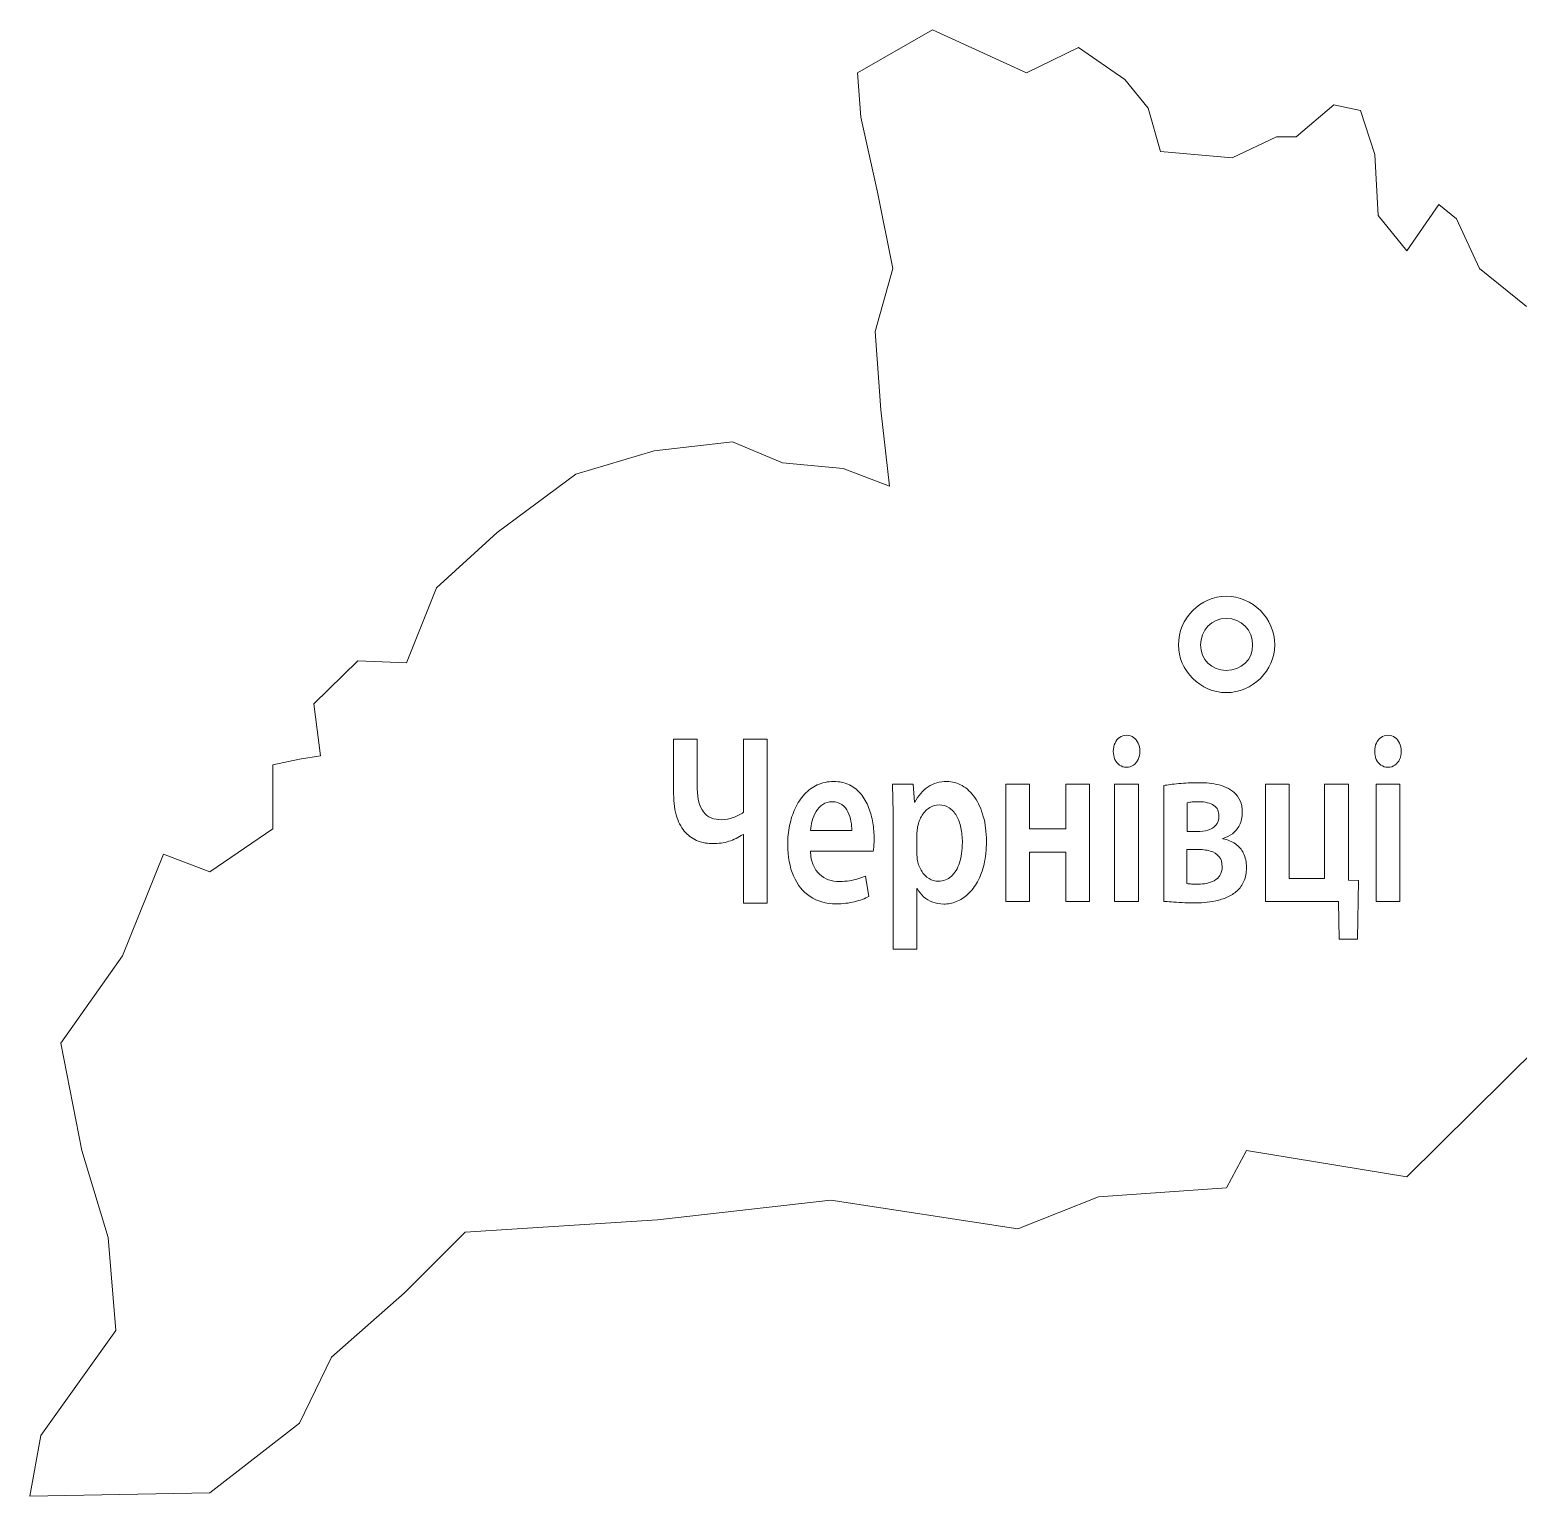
# Model space of a CAD drawing. Header units: millimetres. Extents: x -411 to 410, y -37 to 395.
# Drawn here: x -205.19 to -170.78, y 140.69 to 174.59 of the extents above; entities that cross this region are included whole.
import ezdxf

# ---------------------------------------------------------------- set-up
doc = ezdxf.new("R2010")
doc.units = ezdxf.units.MM
doc.header["$MEASUREMENT"] = 0
doc.layers.add('layer 1', color=7, linetype='Continuous')

msp = doc.modelspace()

# ---------------------------------------------------------------- linework, layer by layer
at = {"layer": 'layer 1', "color": 103, "lineweight": 20}
msp.add_open_spline([(-204.9376, 142.0932), (-204.9376, 142.0932), (-203.1997, 144.5192), (-203.1997, 144.5192), (-203.1997, 144.5192), (-203.1997, 144.5192), (-203.3786, 146.6671), (-203.3786, 146.6671), (-203.3786, 146.6671), (-203.3786, 146.6671), (-203.9921, 148.683), (-203.9921, 148.683), (-203.9921, 148.683), (-203.9921, 148.683), (-204.4773, 151.163), (-204.4773, 151.163), (-204.4773, 151.163), (-204.4773, 151.163), (-203.0467, 153.1809), (-203.0467, 153.1809), (-203.0467, 153.1809), (-203.0467, 153.1809), (-202.1007, 155.5319), (-202.1007, 155.5319), (-202.1007, 155.5319), (-202.1007, 155.5319), (-201.0283, 155.1227), (-201.0283, 155.1227), (-201.0283, 155.1227), (-201.0283, 155.1227), (-199.572, 156.1191), (-199.572, 156.1191), (-199.572, 156.1191), (-199.572, 156.1191), (-199.572, 157.6008), (-199.572, 157.6008), (-199.572, 157.6008), (-199.572, 157.6008), (-198.959, 157.7288), (-198.959, 157.7288), (-198.959, 157.7288), (-198.959, 157.7288), (-198.4732, 157.8059), (-198.4732, 157.8059), (-198.4732, 157.8059), (-198.4732, 157.8059), (-198.6262, 159.0064), (-198.6262, 159.0064), (-198.6262, 159.0064), (-198.6262, 159.0064), (-197.6042, 160.0028), (-197.6042, 160.0028), (-197.6042, 160.0028), (-197.6042, 160.0028), (-196.4804, 159.9518), (-196.4804, 159.9518), (-196.4804, 159.9518), (-196.4804, 159.9518), (-195.7902, 161.6885), (-195.7902, 161.6885), (-195.7902, 161.6885), (-195.7902, 161.6885), (-194.3853, 162.965), (-194.3853, 162.965), (-194.3853, 162.965), (-194.3853, 162.965), (-192.5718, 164.3196), (-192.5718, 164.3196), (-192.5718, 164.3196), (-192.5718, 164.3196), (-190.7574, 164.8568), (-190.7574, 164.8568), (-190.7574, 164.8568), (-190.7574, 164.8568), (-188.9437, 165.0609), (-188.9437, 165.0609), (-188.9437, 165.0609), (-188.9437, 165.0609), (-187.7939, 164.5757), (-187.7939, 164.5757), (-187.7939, 164.5757), (-187.7939, 164.5757), (-186.3889, 164.4487), (-186.3889, 164.4487), (-186.3889, 164.4487), (-186.3889, 164.4487), (-185.3157, 164.0395), (-185.3157, 164.0395), (-185.3157, 164.0395), (-185.3157, 164.0395), (-185.5201, 165.8023), (-185.5201, 165.8023), (-185.5201, 165.8023), (-185.5201, 165.8023), (-185.648, 167.616), (-185.648, 167.616), (-185.648, 167.616), (-185.648, 167.616), (-185.2387, 169.0716), (-185.2387, 169.0716), (-185.2387, 169.0716), (-185.2387, 169.0716), (-185.5968, 170.8344), (-185.5968, 170.8344), (-185.5968, 170.8344), (-185.5968, 170.8344), (-185.9796, 172.5721), (-185.9796, 172.5721), (-185.9796, 172.5721), (-185.9796, 172.5721), (-186.0569, 173.5946), (-186.0569, 173.5946), (-186.0569, 173.5946), (-186.0569, 173.5946), (-184.3195, 174.591), (-184.3195, 174.591), (-184.3195, 174.591), (-184.3195, 174.591), (-182.1481, 173.5946), (-182.1481, 173.5946), (-182.1481, 173.5946), (-182.1481, 173.5946), (-180.9465, 174.1818), (-180.9465, 174.1818), (-180.9465, 174.1818), (-180.9465, 174.1818), (-179.8734, 173.4415), (-179.8734, 173.4415), (-179.8734, 173.4415), (-179.8734, 173.4415), (-179.3364, 172.7772), (-179.3364, 172.7772), (-179.3364, 172.7772), (-179.3364, 172.7772), (-179.0556, 171.7798), (-179.0556, 171.7798), (-179.0556, 171.7798), (-179.0556, 171.7798), (-177.3954, 171.6267), (-177.3954, 171.6267), (-177.3954, 171.6267), (-177.3954, 171.6267), (-176.3734, 172.1129), (-176.3734, 172.1129), (-176.3734, 172.1129), (-176.3734, 172.1129), (-175.914, 172.1129), (-175.914, 172.1129), (-175.914, 172.1129), (-175.914, 172.1129), (-175.0454, 172.8532), (-175.0454, 172.8532), (-175.0454, 172.8532), (-175.0454, 172.8532), (-174.4318, 172.7262), (-174.4318, 172.7262), (-174.4318, 172.7262), (-174.4318, 172.7262), (-174.1002, 171.7038), (-174.1002, 171.7038), (-174.1002, 171.7038), (-174.1002, 171.7038), (-174.0235, 170.2982), (-174.0235, 170.2982), (-174.0235, 170.2982), (-174.0235, 170.2982), (-173.3592, 169.4808), (-173.3592, 169.4808), (-173.3592, 169.4808), (-173.3592, 169.4808), (-172.6184, 170.5543), (-172.6184, 170.5543), (-172.6184, 170.5543), (-172.6184, 170.5543), (-172.2089, 170.2221), (-172.2089, 170.2221), (-172.2089, 170.2221), (-172.2089, 170.2221), (-171.6734, 169.0716), (-171.6734, 169.0716), (-171.6734, 169.0716), (-171.6734, 169.0716), (-170.5999, 168.2033), (-170.5999, 168.2033), (-170.5999, 168.2033), (-170.5999, 168.2033), (-169.3984, 167.9992), (-169.3984, 167.9992), (-169.3984, 167.9992), (-169.3984, 167.9992), (-168.3259, 167.462), (-168.3259, 167.462), (-168.3259, 167.462), (-168.3259, 167.462), (-167.0994, 167.1298), (-167.0994, 167.1298), (-167.0994, 167.1298), (-167.0994, 167.1298), (-165.975, 167.54), (-165.975, 167.54), (-165.975, 167.54), (-165.975, 167.54), (-164.6974, 167.8201), (-164.6974, 167.8201), (-164.6974, 167.8201), (-164.6974, 167.8201), (-163.804, 167.3349), (-163.804, 167.3349), (-163.804, 167.3349), (-163.804, 167.3349), (-163.0887, 166.2614), (-163.0887, 166.2614), (-163.0887, 166.2614), (-163.0887, 166.2614), (-162.1943, 165.113), (-162.1943, 165.113), (-162.1943, 165.113), (-162.1943, 165.113), (-160.9938, 164.5247), (-160.9938, 164.5247), (-160.9938, 164.5247), (-160.9938, 164.5247), (-159.9204, 164.9849), (-159.9204, 164.9849), (-159.9204, 164.9849), (-159.9204, 164.9849), (-160.0484, 166.3385), (-160.0484, 166.3385), (-160.0484, 166.3385), (-160.0484, 166.3385), (-158.8479, 166.0063), (-158.8479, 166.0063), (-158.8479, 166.0063), (-158.8479, 166.0063), (-158.1056, 166.1344), (-158.1056, 166.1344), (-158.1056, 166.1344), (-158.1056, 166.1344), (-158.2337, 166.7987), (-158.2337, 166.7987), (-158.2337, 166.7987), (-158.2337, 166.7987), (-159.2561, 167.7431), (-159.2561, 167.7431), (-159.2561, 167.7431), (-159.2561, 167.7431), (-159.1791, 168.2803), (-159.1791, 168.2803), (-159.1791, 168.2803), (-159.1791, 168.2803), (-157.9786, 167.9482), (-157.9786, 167.9482), (-157.9786, 167.9482), (-157.9786, 167.9482), (-157.3653, 168.2803), (-157.3653, 168.2803), (-157.3653, 168.2803), (-157.3653, 168.2803), (-157.2372, 169.2767), (-157.2372, 169.2767), (-157.2372, 169.2767), (-157.2372, 169.2767), (-156.2918, 168.7405), (-156.2918, 168.7405), (-156.2918, 168.7405), (-156.2918, 168.7405), (-155.6786, 169.7629), (-155.6786, 169.7629), (-155.6786, 169.7629), (-155.6786, 169.7629), (-155.0153, 169.7629), (-155.0153, 169.7629), (-155.0153, 169.7629), (-155.0153, 169.7629), (-154.35, 168.2803), (-154.35, 168.2803), (-154.35, 168.2803), (-154.35, 168.2803), (-152.5372, 168.6895), (-152.5372, 168.6895), (-152.5372, 168.6895), (-152.5372, 168.6895), (-150.7225, 168.9436), (-150.7225, 168.9436), (-150.7225, 168.9436), (-150.7225, 168.9436), (-149.2919, 168.7405), (-149.2919, 168.7405), (-149.2919, 168.7405), (-149.2919, 168.7405), (-147.8873, 168.5354), (-147.8873, 168.5354), (-147.8873, 168.5354), (-147.8873, 168.5354), (-146.8908, 168.8165), (-146.8908, 168.8165), (-146.8908, 168.8165), (-146.8908, 168.8165), (-145.0771, 168.6895), (-145.0771, 168.6895), (-145.0771, 168.6895), (-145.0771, 168.6895), (-144.795, 170.018), (-144.795, 170.018), (-144.795, 170.018), (-144.795, 170.018), (-142.573, 169.966), (-142.573, 169.966), (-142.573, 169.966), (-142.573, 169.966), (-141.2955, 169.966), (-141.2955, 169.966), (-141.2955, 169.966), (-141.2955, 169.966), (-140.4261, 169.5578), (-140.4261, 169.5578), (-140.4261, 169.5578), (-140.4261, 169.5578), (-139.6348, 168.4074), (-139.6348, 168.4074), (-139.6348, 168.4074), (-139.6348, 168.4074), (-139.2256, 167.4119), (-139.2256, 167.4119), (-139.2256, 167.4119), (-139.2256, 167.4119), (-139.0225, 166.3895), (-139.0225, 166.3895), (-139.0225, 166.3895), (-139.0225, 166.3895), (-139.0985, 165.3931), (-139.0985, 165.3931), (-139.0985, 165.3931), (-139.0985, 165.3931), (-138.9445, 164.5757), (-138.9445, 164.5757), (-138.9445, 164.5757), (-138.9445, 164.5757), (-138.4082, 164.2436), (-138.4082, 164.2436), (-138.4082, 164.2436), (-138.4082, 164.2436), (-139.0225, 163.5793), (-139.0225, 163.5793), (-139.0225, 163.5793), (-139.0225, 163.5793), (-139.6348, 162.2247), (-139.6348, 162.2247), (-139.6348, 162.2247), (-139.6348, 162.2247), (-140.7072, 162.2247), (-140.7072, 162.2247), (-140.7072, 162.2247), (-140.7072, 162.2247), (-141.5756, 162.7099), (-141.5756, 162.7099), (-141.5756, 162.7099), (-141.5756, 162.7099), (-142.2409, 163.7834), (-142.2409, 163.7834), (-142.2409, 163.7834), (-142.2409, 163.7834), (-143.4664, 163.5793), (-143.4664, 163.5793), (-143.4664, 163.5793), (-143.4664, 163.5793), (-144.1307, 161.6885), (-144.1307, 161.6885), (-144.1307, 161.6885), (-144.1307, 161.6885), (-145.4082, 161.3564), (-145.4082, 161.3564), (-145.4082, 161.3564), (-145.4082, 161.3564), (-146.0225, 161.8936), (-146.0225, 161.8936), (-146.0225, 161.8936), (-146.0225, 161.8936), (-147.6822, 161.1533), (-147.6822, 161.1533), (-147.6822, 161.1533), (-147.6822, 161.1533), (-149.1648, 163.2472), (-149.1648, 163.2472), (-149.1648, 163.2472), (-149.1648, 163.2472), (-150.3653, 162.3018), (-150.3653, 162.3018), (-150.3653, 162.3018), (-150.3653, 162.3018), (-149.649, 161.1003), (-149.649, 161.1003), (-149.649, 161.1003), (-149.649, 161.1003), (-151.2587, 160.7431), (-151.2587, 160.7431), (-151.2587, 160.7431), (-151.2587, 160.7431), (-152.9964, 161.5604), (-152.9964, 161.5604), (-152.9964, 161.5604), (-152.9964, 161.5604), (-153.7378, 162.838), (-153.7378, 162.838), (-153.7378, 162.838), (-153.7378, 162.838), (-156.701, 162.838), (-156.701, 162.838), (-156.701, 162.838), (-156.701, 162.838), (-157.6204, 162.0206), (-157.6204, 162.0206), (-157.6204, 162.0206), (-157.6204, 162.0206), (-155.7556, 159.6696), (-155.7556, 159.6696), (-155.7556, 159.6696), (-155.7556, 159.6696), (-156.5479, 159.0064), (-156.5479, 159.0064), (-156.5479, 159.0064), (-156.5479, 159.0064), (-158.5658, 161.0242), (-158.5658, 161.0242), (-158.5658, 161.0242), (-158.5658, 161.0242), (-159.9204, 159.0824), (-159.9204, 159.0824), (-159.9204, 159.0824), (-159.9204, 159.0824), (-161.6061, 157.4727), (-161.6061, 157.4727), (-161.6061, 157.4727), (-161.6061, 157.4727), (-161.6061, 156.2462), (-161.6061, 156.2462), (-161.6061, 156.2462), (-161.6061, 156.2462), (-163.4709, 155.6589), (-163.4709, 155.6589), (-163.4709, 155.6589), (-163.4709, 155.6589), (-164.3403, 156.1191), (-164.3403, 156.1191), (-164.3403, 156.1191), (-164.3403, 156.1191), (-165.2857, 155.2758), (-165.2857, 155.2758), (-165.2857, 155.2758), (-165.2857, 155.2758), (-167.9678, 155.1997), (-167.9678, 155.1997), (-167.9678, 155.1997), (-167.9678, 155.1997), (-168.7851, 152.5936), (-168.7851, 152.5936), (-168.7851, 152.5936), (-168.7851, 152.5936), (-173.3592, 148.0707), (-173.3592, 148.0707), (-173.3592, 148.0707), (-173.3592, 148.0707), (-177.0636, 148.683), (-177.0636, 148.683), (-177.0636, 148.683), (-177.0636, 148.683), (-177.5233, 147.8156), (-177.5233, 147.8156), (-177.5233, 147.8156), (-177.5233, 147.8156), (-180.4865, 147.6115), (-180.4865, 147.6115), (-180.4865, 147.6115), (-180.4865, 147.6115), (-182.3521, 146.8702), (-182.3521, 146.8702), (-182.3521, 146.8702), (-182.3521, 146.8702), (-186.6698, 147.5345), (-186.6698, 147.5345), (-186.6698, 147.5345), (-186.6698, 147.5345), (-190.6808, 147.0753), (-190.6808, 147.0753), (-190.6808, 147.0753), (-190.6808, 147.0753), (-195.1255, 146.7942), (-195.1255, 146.7942), (-195.1255, 146.7942), (-195.1255, 146.7942), (-196.5316, 145.3886), (-196.5316, 145.3886), (-196.5316, 145.3886), (-196.5316, 145.3886), (-198.2176, 143.9059), (-198.2176, 143.9059), (-198.2176, 143.9059), (-198.2176, 143.9059), (-198.959, 142.3743), (-198.959, 142.3743), (-198.959, 142.3743), (-198.959, 142.3743), (-201.0283, 140.7646), (-201.0283, 140.7646), (-201.0283, 140.7646), (-201.0283, 140.7646), (-205.1922, 140.6886), (-205.1922, 140.6886), (-205.1922, 140.6886), (-205.1922, 140.6886), (-204.9376, 142.0932), (-204.9376, 142.0932)], degree=3, knots=[0, 0, 0, 0, 0.0077519, 0.0077519, 0.0077519, 0.0077519, 0.0155039, 0.0155039, 0.0155039, 0.0155039, 0.0232558, 0.0232558, 0.0232558, 0.0232558, 0.0310078, 0.0310078, 0.0310078, 0.0310078, 0.0387597, 0.0387597, 0.0387597, 0.0387597, 0.0465116, 0.0465116, 0.0465116, 0.0465116, 0.0542636, 0.0542636, 0.0542636, 0.0542636, 0.0620155, 0.0620155, 0.0620155, 0.0620155, 0.0697674, 0.0697674, 0.0697674, 0.0697674, 0.0775194, 0.0775194, 0.0775194, 0.0775194, 0.0852713, 0.0852713, 0.0852713, 0.0852713, 0.0930233, 0.0930233, 0.0930233, 0.0930233, 0.1007752, 0.1007752, 0.1007752, 0.1007752, 0.1085271, 0.1085271, 0.1085271, 0.1085271, 0.1162791, 0.1162791, 0.1162791, 0.1162791, 0.124031, 0.124031, 0.124031, 0.124031, 0.1317829, 0.1317829, 0.1317829, 0.1317829, 0.1395349, 0.1395349, 0.1395349, 0.1395349, 0.1472868, 0.1472868, 0.1472868, 0.1472868, 0.1550388, 0.1550388, 0.1550388, 0.1550388, 0.1627907, 0.1627907, 0.1627907, 0.1627907, 0.1705426, 0.1705426, 0.1705426, 0.1705426, 0.1782946, 0.1782946, 0.1782946, 0.1782946, 0.1860465, 0.1860465, 0.1860465, 0.1860465, 0.1937984, 0.1937984, 0.1937984, 0.1937984, 0.2015504, 0.2015504, 0.2015504, 0.2015504, 0.2093023, 0.2093023, 0.2093023, 0.2093023, 0.2170543, 0.2170543, 0.2170543, 0.2170543, 0.2248062, 0.2248062, 0.2248062, 0.2248062, 0.2325581, 0.2325581, 0.2325581, 0.2325581, 0.2403101, 0.2403101, 0.2403101, 0.2403101, 0.248062, 0.248062, 0.248062, 0.248062, 0.255814, 0.255814, 0.255814, 0.255814, 0.2635659, 0.2635659, 0.2635659, 0.2635659, 0.2713178, 0.2713178, 0.2713178, 0.2713178, 0.2790698, 0.2790698, 0.2790698, 0.2790698, 0.2868217, 0.2868217, 0.2868217, 0.2868217, 0.2945736, 0.2945736, 0.2945736, 0.2945736, 0.3023256, 0.3023256, 0.3023256, 0.3023256, 0.3100775, 0.3100775, 0.3100775, 0.3100775, 0.3178295, 0.3178295, 0.3178295, 0.3178295, 0.3255814, 0.3255814, 0.3255814, 0.3255814, 0.3333333, 0.3333333, 0.3333333, 0.3333333, 0.3410853, 0.3410853, 0.3410853, 0.3410853, 0.3488372, 0.3488372, 0.3488372, 0.3488372, 0.3565891, 0.3565891, 0.3565891, 0.3565891, 0.3643411, 0.3643411, 0.3643411, 0.3643411, 0.372093, 0.372093, 0.372093, 0.372093, 0.379845, 0.379845, 0.379845, 0.379845, 0.3875969, 0.3875969, 0.3875969, 0.3875969, 0.3953488, 0.3953488, 0.3953488, 0.3953488, 0.4031008, 0.4031008, 0.4031008, 0.4031008, 0.4108527, 0.4108527, 0.4108527, 0.4108527, 0.4186047, 0.4186047, 0.4186047, 0.4186047, 0.4263566, 0.4263566, 0.4263566, 0.4263566, 0.4341085, 0.4341085, 0.4341085, 0.4341085, 0.4418605, 0.4418605, 0.4418605, 0.4418605, 0.4496124, 0.4496124, 0.4496124, 0.4496124, 0.4573643, 0.4573643, 0.4573643, 0.4573643, 0.4651163, 0.4651163, 0.4651163, 0.4651163, 0.4728682, 0.4728682, 0.4728682, 0.4728682, 0.4806202, 0.4806202, 0.4806202, 0.4806202, 0.4883721, 0.4883721, 0.4883721, 0.4883721, 0.496124, 0.496124, 0.496124, 0.496124, 0.503876, 0.503876, 0.503876, 0.503876, 0.5116279, 0.5116279, 0.5116279, 0.5116279, 0.5193798, 0.5193798, 0.5193798, 0.5193798, 0.5271318, 0.5271318, 0.5271318, 0.5271318, 0.5348837, 0.5348837, 0.5348837, 0.5348837, 0.5426357, 0.5426357, 0.5426357, 0.5426357, 0.5503876, 0.5503876, 0.5503876, 0.5503876, 0.5581395, 0.5581395, 0.5581395, 0.5581395, 0.5658915, 0.5658915, 0.5658915, 0.5658915, 0.5736434, 0.5736434, 0.5736434, 0.5736434, 0.5813953, 0.5813953, 0.5813953, 0.5813953, 0.5891473, 0.5891473, 0.5891473, 0.5891473, 0.5968992, 0.5968992, 0.5968992, 0.5968992, 0.6046512, 0.6046512, 0.6046512, 0.6046512, 0.6124031, 0.6124031, 0.6124031, 0.6124031, 0.620155, 0.620155, 0.620155, 0.620155, 0.627907, 0.627907, 0.627907, 0.627907, 0.6356589, 0.6356589, 0.6356589, 0.6356589, 0.6434109, 0.6434109, 0.6434109, 0.6434109, 0.6511628, 0.6511628, 0.6511628, 0.6511628, 0.6589147, 0.6589147, 0.6589147, 0.6589147, 0.6666667, 0.6666667, 0.6666667, 0.6666667, 0.6744186, 0.6744186, 0.6744186, 0.6744186, 0.6821705, 0.6821705, 0.6821705, 0.6821705, 0.6899225, 0.6899225, 0.6899225, 0.6899225, 0.6976744, 0.6976744, 0.6976744, 0.6976744, 0.7054264, 0.7054264, 0.7054264, 0.7054264, 0.7131783, 0.7131783, 0.7131783, 0.7131783, 0.7209302, 0.7209302, 0.7209302, 0.7209302, 0.7286822, 0.7286822, 0.7286822, 0.7286822, 0.7364341, 0.7364341, 0.7364341, 0.7364341, 0.744186, 0.744186, 0.744186, 0.744186, 0.751938, 0.751938, 0.751938, 0.751938, 0.7596899, 0.7596899, 0.7596899, 0.7596899, 0.7674419, 0.7674419, 0.7674419, 0.7674419, 0.7751938, 0.7751938, 0.7751938, 0.7751938, 0.7829457, 0.7829457, 0.7829457, 0.7829457, 0.7906977, 0.7906977, 0.7906977, 0.7906977, 0.7984496, 0.7984496, 0.7984496, 0.7984496, 0.8062016, 0.8062016, 0.8062016, 0.8062016, 0.8139535, 0.8139535, 0.8139535, 0.8139535, 0.8217054, 0.8217054, 0.8217054, 0.8217054, 0.8294574, 0.8294574, 0.8294574, 0.8294574, 0.8372093, 0.8372093, 0.8372093, 0.8372093, 0.8449612, 0.8449612, 0.8449612, 0.8449612, 0.8527132, 0.8527132, 0.8527132, 0.8527132, 0.8604651, 0.8604651, 0.8604651, 0.8604651, 0.8682171, 0.8682171, 0.8682171, 0.8682171, 0.875969, 0.875969, 0.875969, 0.875969, 0.8837209, 0.8837209, 0.8837209, 0.8837209, 0.8914729, 0.8914729, 0.8914729, 0.8914729, 0.8992248, 0.8992248, 0.8992248, 0.8992248, 0.9069767, 0.9069767, 0.9069767, 0.9069767, 0.9147287, 0.9147287, 0.9147287, 0.9147287, 0.9224806, 0.9224806, 0.9224806, 0.9224806, 0.9302326, 0.9302326, 0.9302326, 0.9302326, 0.9379845, 0.9379845, 0.9379845, 0.9379845, 0.9457364, 0.9457364, 0.9457364, 0.9457364, 0.9534884, 0.9534884, 0.9534884, 0.9534884, 0.9612403, 0.9612403, 0.9612403, 0.9612403, 0.9689922, 0.9689922, 0.9689922, 0.9689922, 0.9767442, 0.9767442, 0.9767442, 0.9767442, 0.9844961, 0.9844961, 0.9844961, 0.9844961, 1, 1, 1, 1], dxfattribs=at)
at = {"layer": 'layer 1', "color": 7, "lineweight": 20}
msp.add_open_spline([(-177.5358, 159.2665), (-176.9211, 159.2665), (-176.4085, 159.7797), (-176.4085, 160.369), (-176.4085, 160.369), (-176.4085, 160.9839), (-176.9211, 161.4955), (-177.5358, 161.4955), (-177.5358, 161.4955), (-178.1254, 161.4955), (-178.6377, 160.9839), (-178.6377, 160.369), (-178.6377, 160.369), (-178.6377, 159.7797), (-178.1254, 159.2665), (-177.5358, 159.2665)], degree=3, knots=[0, 0, 0, 0, 0.2, 0.2, 0.2, 0.2, 0.4, 0.4, 0.4, 0.4, 0.6, 0.6, 0.6, 0.6, 1, 1, 1, 1], dxfattribs=at)
at = {"layer": 'layer 1', "color": 250, "lineweight": 20}
for points, knots in [([(-177.5358, 159.7797), (-177.1771, 159.7797), (-176.9211, 160.0356), (-176.9211, 160.369), (-176.9211, 160.369), (-176.9211, 160.7014), (-177.1771, 160.9839), (-177.5358, 160.9839), (-177.5358, 160.9839), (-177.8691, 160.9839), (-178.1254, 160.7014), (-178.1254, 160.369), (-178.1254, 160.369), (-178.1254, 160.0356), (-177.8691, 159.7797), (-177.5358, 159.7797)], [0, 0, 0, 0, 0.2, 0.2, 0.2, 0.2, 0.4, 0.4, 0.4, 0.4, 0.6, 0.6, 0.6, 0.6, 1, 1, 1, 1]), ([(-190.3078, 158.193), (-190.3078, 158.193), (-190.3078, 156.9286), (-190.3078, 156.9286), (-190.3078, 156.9286), (-190.3071, 156.715), (-190.2818, 156.534), (-190.232, 156.3864), (-190.232, 156.3864), (-190.1823, 156.2388), (-190.1155, 156.1199), (-190.03, 156.0308), (-190.03, 156.0308), (-189.9446, 155.9408), (-189.8473, 155.8758), (-189.7381, 155.8349), (-189.7381, 155.8349), (-189.629, 155.795), (-189.5146, 155.7746), (-189.3943, 155.7755), (-189.3943, 155.7755), (-189.2658, 155.7755), (-189.1439, 155.7931), (-189.0303, 155.8293), (-189.0303, 155.8293), (-188.9167, 155.8646), (-188.8075, 155.9175), (-188.7035, 155.9872), (-188.7035, 155.9872), (-188.7035, 155.9872), (-188.6902, 155.9872), (-188.6902, 155.9872), (-188.6902, 155.9872), (-188.6902, 155.9872), (-188.6902, 154.3996), (-188.6902, 154.3996), (-188.6902, 154.3996), (-188.6902, 154.3996), (-188.142, 154.3996), (-188.142, 154.3996), (-188.142, 154.3996), (-188.142, 154.3996), (-188.142, 158.193), (-188.142, 158.193), (-188.142, 158.193), (-188.142, 158.193), (-188.6902, 158.193), (-188.6902, 158.193), (-188.6902, 158.193), (-188.6902, 158.193), (-188.6902, 156.4996), (-188.6902, 156.4996), (-188.6902, 156.4996), (-188.7622, 156.4486), (-188.8424, 156.4077), (-188.9308, 156.3762), (-188.9308, 156.3762), (-189.0184, 156.3446), (-189.1075, 156.3279), (-189.1982, 156.327), (-189.1982, 156.327), (-189.3816, 156.327), (-189.5205, 156.3882), (-189.6163, 156.508), (-189.6163, 156.508), (-189.7114, 156.6287), (-189.7589, 156.806), (-189.7597, 157.04), (-189.7597, 157.04), (-189.7597, 157.04), (-189.7597, 158.193), (-189.7597, 158.193), (-189.7597, 158.193), (-189.7597, 158.193), (-190.3078, 158.193), (-190.3078, 158.193)], [0, 0, 0, 0, 0.05, 0.05, 0.05, 0.05, 0.1, 0.1, 0.1, 0.1, 0.15, 0.15, 0.15, 0.15, 0.2, 0.2, 0.2, 0.2, 0.25, 0.25, 0.25, 0.25, 0.3, 0.3, 0.3, 0.3, 0.35, 0.35, 0.35, 0.35, 0.4, 0.4, 0.4, 0.4, 0.45, 0.45, 0.45, 0.45, 0.5, 0.5, 0.5, 0.5, 0.55, 0.55, 0.55, 0.55, 0.6, 0.6, 0.6, 0.6, 0.65, 0.65, 0.65, 0.65, 0.7, 0.7, 0.7, 0.7, 0.75, 0.75, 0.75, 0.75, 0.8, 0.8, 0.8, 0.8, 0.85, 0.85, 0.85, 0.85, 0.9, 0.9, 0.9, 0.9, 1, 1, 1, 1]), ([(-179.8355, 158.2822), (-179.8971, 158.2812), (-179.9506, 158.2645), (-179.9967, 158.233), (-179.9967, 158.233), (-180.0419, 158.2005), (-180.0783, 158.1559), (-180.1035, 158.1002), (-180.1035, 158.1002), (-180.1295, 158.0436), (-180.1422, 157.9804), (-180.1429, 157.909), (-180.1429, 157.909), (-180.1422, 157.8412), (-180.1295, 157.7799), (-180.1051, 157.7242), (-180.1051, 157.7242), (-180.0798, 157.6694), (-180.0449, 157.6249), (-179.9996, 157.5924), (-179.9996, 157.5924), (-179.9543, 157.559), (-179.9008, 157.5422), (-179.8399, 157.5413), (-179.8399, 157.5413), (-179.776, 157.5422), (-179.7203, 157.559), (-179.6735, 157.5924), (-179.6735, 157.5924), (-179.6275, 157.6249), (-179.5919, 157.6694), (-179.5666, 157.7242), (-179.5666, 157.7242), (-179.5413, 157.7799), (-179.5279, 157.8412), (-179.5279, 157.909), (-179.5279, 157.909), (-179.5295, 157.9804), (-179.5428, 158.0436), (-179.5681, 158.1002), (-179.5681, 158.1002), (-179.5933, 158.1559), (-179.6283, 158.2005), (-179.6735, 158.233), (-179.6735, 158.233), (-179.7188, 158.2645), (-179.7731, 158.2812), (-179.8355, 158.2822)], [0, 0, 0, 0, 0.0769231, 0.0769231, 0.0769231, 0.0769231, 0.1538462, 0.1538462, 0.1538462, 0.1538462, 0.2307692, 0.2307692, 0.2307692, 0.2307692, 0.3076923, 0.3076923, 0.3076923, 0.3076923, 0.3846154, 0.3846154, 0.3846154, 0.3846154, 0.4615385, 0.4615385, 0.4615385, 0.4615385, 0.5384615, 0.5384615, 0.5384615, 0.5384615, 0.6153846, 0.6153846, 0.6153846, 0.6153846, 0.6923077, 0.6923077, 0.6923077, 0.6923077, 0.7692308, 0.7692308, 0.7692308, 0.7692308, 0.8461538, 0.8461538, 0.8461538, 0.8461538, 1, 1, 1, 1]), ([(-173.7927, 158.2822), (-173.8543, 158.2812), (-173.9078, 158.2645), (-173.9539, 158.233), (-173.9539, 158.233), (-173.9991, 158.2005), (-174.0355, 158.1559), (-174.0607, 158.1002), (-174.0607, 158.1002), (-174.0867, 158.0436), (-174.0994, 157.9804), (-174.1001, 157.909), (-174.1001, 157.909), (-174.0994, 157.8412), (-174.0867, 157.7799), (-174.0623, 157.7242), (-174.0623, 157.7242), (-174.037, 157.6694), (-174.0021, 157.6249), (-173.9568, 157.5924), (-173.9568, 157.5924), (-173.9115, 157.559), (-173.858, 157.5422), (-173.7971, 157.5413), (-173.7971, 157.5413), (-173.7332, 157.5422), (-173.6775, 157.559), (-173.6307, 157.5924), (-173.6307, 157.5924), (-173.5847, 157.6249), (-173.5491, 157.6694), (-173.5238, 157.7242), (-173.5238, 157.7242), (-173.4985, 157.7799), (-173.4851, 157.8412), (-173.4851, 157.909), (-173.4851, 157.909), (-173.4867, 157.9804), (-173.5, 158.0436), (-173.5253, 158.1002), (-173.5253, 158.1002), (-173.5505, 158.1559), (-173.5855, 158.2005), (-173.6307, 158.233), (-173.6307, 158.233), (-173.676, 158.2645), (-173.7303, 158.2812), (-173.7927, 158.2822)], [0, 0, 0, 0, 0.0769231, 0.0769231, 0.0769231, 0.0769231, 0.1538462, 0.1538462, 0.1538462, 0.1538462, 0.2307692, 0.2307692, 0.2307692, 0.2307692, 0.3076923, 0.3076923, 0.3076923, 0.3076923, 0.3846154, 0.3846154, 0.3846154, 0.3846154, 0.4615385, 0.4615385, 0.4615385, 0.4615385, 0.5384615, 0.5384615, 0.5384615, 0.5384615, 0.6153846, 0.6153846, 0.6153846, 0.6153846, 0.6923077, 0.6923077, 0.6923077, 0.6923077, 0.7692308, 0.7692308, 0.7692308, 0.7692308, 0.8461538, 0.8461538, 0.8461538, 0.8461538, 1, 1, 1, 1]), ([(-185.6911, 155.6028), (-185.6866, 155.6335), (-185.6821, 155.6734), (-185.6784, 155.7226), (-185.6784, 155.7226), (-185.6755, 155.7718), (-185.6732, 155.8284), (-185.6732, 155.8925), (-185.6732, 155.8925), (-185.6732, 156.0132), (-185.6829, 156.1348), (-185.7029, 156.2583), (-185.7029, 156.2583), (-185.723, 156.3827), (-185.7556, 156.5015), (-185.7995, 156.6148), (-185.7995, 156.6148), (-185.844, 156.728), (-185.9027, 156.8302), (-185.9755, 156.9193), (-185.9755, 156.9193), (-186.0483, 157.0093), (-186.1367, 157.0808), (-186.2414, 157.1328), (-186.2414, 157.1328), (-186.3461, 157.1848), (-186.4687, 157.2117), (-186.6091, 157.2127), (-186.6091, 157.2127), (-186.7479, 157.2117), (-186.8742, 157.1857), (-186.9863, 157.1328), (-186.9863, 157.1328), (-187.0985, 157.0808), (-187.1973, 157.0084), (-187.2827, 156.9156), (-187.2827, 156.9156), (-187.3681, 156.8227), (-187.4394, 156.715), (-187.4966, 156.5916), (-187.4966, 156.5916), (-187.5538, 156.469), (-187.5969, 156.3362), (-187.6259, 156.1942), (-187.6259, 156.1942), (-187.6548, 156.0512), (-187.6696, 155.9045), (-187.6696, 155.7532), (-187.6696, 155.7532), (-187.6689, 155.4747), (-187.6243, 155.2333), (-187.5359, 155.0291), (-187.5359, 155.0291), (-187.4475, 154.8248), (-187.3206, 154.6661), (-187.1542, 154.5537), (-187.1542, 154.5537), (-186.9879, 154.4414), (-186.7866, 154.3848), (-186.5511, 154.3829), (-186.5511, 154.3829), (-186.3944, 154.3838), (-186.2525, 154.4005), (-186.1255, 154.4321), (-186.1255, 154.4321), (-185.9978, 154.4637), (-185.8871, 154.5045), (-185.7935, 154.5556), (-185.7935, 154.5556), (-185.7935, 154.5556), (-185.8738, 155.0235), (-185.8738, 155.0235), (-185.8738, 155.0235), (-185.9295, 154.9994), (-185.9881, 154.978), (-186.0483, 154.9594), (-186.0483, 154.9594), (-186.1092, 154.9409), (-186.1738, 154.9269), (-186.2443, 154.9167), (-186.2443, 154.9167), (-186.3142, 154.9065), (-186.3907, 154.9009), (-186.4754, 154.9009), (-186.4754, 154.9009), (-186.5637, 154.9009), (-186.6477, 154.9139), (-186.7264, 154.9418), (-186.7264, 154.9418), (-186.8051, 154.9687), (-186.8749, 155.0114), (-186.9366, 155.0681), (-186.9366, 155.0681), (-186.9983, 155.1247), (-187.0465, 155.198), (-187.0829, 155.2862), (-187.0829, 155.2862), (-187.1193, 155.3754), (-187.1401, 155.4803), (-187.1438, 155.6028), (-187.1438, 155.6028), (-187.1438, 155.6028), (-185.6911, 155.6028), (-185.6911, 155.6028)], [0, 0, 0, 0, 0.037037, 0.037037, 0.037037, 0.037037, 0.0740741, 0.0740741, 0.0740741, 0.0740741, 0.1111111, 0.1111111, 0.1111111, 0.1111111, 0.1481481, 0.1481481, 0.1481481, 0.1481481, 0.1851852, 0.1851852, 0.1851852, 0.1851852, 0.2222222, 0.2222222, 0.2222222, 0.2222222, 0.2592593, 0.2592593, 0.2592593, 0.2592593, 0.2962963, 0.2962963, 0.2962963, 0.2962963, 0.3333333, 0.3333333, 0.3333333, 0.3333333, 0.3703704, 0.3703704, 0.3703704, 0.3703704, 0.4074074, 0.4074074, 0.4074074, 0.4074074, 0.4444444, 0.4444444, 0.4444444, 0.4444444, 0.4814815, 0.4814815, 0.4814815, 0.4814815, 0.5185185, 0.5185185, 0.5185185, 0.5185185, 0.5555556, 0.5555556, 0.5555556, 0.5555556, 0.5925926, 0.5925926, 0.5925926, 0.5925926, 0.6296296, 0.6296296, 0.6296296, 0.6296296, 0.6666667, 0.6666667, 0.6666667, 0.6666667, 0.7037037, 0.7037037, 0.7037037, 0.7037037, 0.7407407, 0.7407407, 0.7407407, 0.7407407, 0.7777778, 0.7777778, 0.7777778, 0.7777778, 0.8148148, 0.8148148, 0.8148148, 0.8148148, 0.8518519, 0.8518519, 0.8518519, 0.8518519, 0.8888889, 0.8888889, 0.8888889, 0.8888889, 0.9259259, 0.9259259, 0.9259259, 0.9259259, 1, 1, 1, 1]), ([(-185.2321, 153.3357), (-185.2321, 153.3357), (-184.6839, 153.3357), (-184.6839, 153.3357), (-184.6839, 153.3357), (-184.6839, 153.3357), (-184.6839, 154.7394), (-184.6839, 154.7394), (-184.6839, 154.7394), (-184.6839, 154.7394), (-184.6751, 154.7394), (-184.6751, 154.7394), (-184.6751, 154.7394), (-184.6371, 154.667), (-184.5881, 154.6029), (-184.5279, 154.5491), (-184.5279, 154.5491), (-184.4671, 154.4952), (-184.3972, 154.4525), (-184.3185, 154.4228), (-184.3185, 154.4228), (-184.2405, 154.3931), (-184.1559, 154.3783), (-184.0645, 154.3773), (-184.0645, 154.3773), (-183.965, 154.3773), (-183.867, 154.3968), (-183.7719, 154.4349), (-183.7719, 154.4349), (-183.6761, 154.473), (-183.5862, 154.5296), (-183.5023, 154.6066), (-183.5023, 154.6066), (-183.4191, 154.6837), (-183.3448, 154.7803), (-183.2809, 154.8963), (-183.2809, 154.8963), (-183.2171, 155.0124), (-183.1666, 155.1479), (-183.1309, 155.3039), (-183.1309, 155.3039), (-183.0945, 155.4589), (-183.0759, 155.6353), (-183.0752, 155.8312), (-183.0752, 155.8312), (-183.0759, 156.0438), (-183.1004, 156.2341), (-183.148, 156.404), (-183.148, 156.404), (-183.1955, 156.5739), (-183.2609, 156.7188), (-183.3448, 156.8394), (-183.3448, 156.8394), (-183.4287, 156.9601), (-183.5253, 157.052), (-183.6352, 157.1161), (-183.6352, 157.1161), (-183.7451, 157.1802), (-183.8632, 157.2117), (-183.9887, 157.2127), (-183.9887, 157.2127), (-184.1536, 157.2117), (-184.2992, 157.17), (-184.424, 157.0883), (-184.424, 157.0883), (-184.5495, 157.0056), (-184.6527, 156.8877), (-184.733, 156.7336), (-184.733, 156.7336), (-184.733, 156.7336), (-184.7419, 156.7336), (-184.7419, 156.7336), (-184.7419, 156.7336), (-184.7419, 156.7336), (-184.7686, 157.1514), (-184.7686, 157.1514), (-184.7686, 157.1514), (-184.7686, 157.1514), (-185.2499, 157.1514), (-185.2499, 157.1514), (-185.2499, 157.1514), (-185.2455, 157.0242), (-185.241, 156.8859), (-185.2373, 156.7382), (-185.2373, 156.7382), (-185.2343, 156.5897), (-185.2321, 156.4263), (-185.2321, 156.249), (-185.2321, 156.249), (-185.2321, 156.249), (-185.2321, 153.3357), (-185.2321, 153.3357)], [0, 0, 0, 0, 0.0416667, 0.0416667, 0.0416667, 0.0416667, 0.0833333, 0.0833333, 0.0833333, 0.0833333, 0.125, 0.125, 0.125, 0.125, 0.1666667, 0.1666667, 0.1666667, 0.1666667, 0.2083333, 0.2083333, 0.2083333, 0.2083333, 0.25, 0.25, 0.25, 0.25, 0.2916667, 0.2916667, 0.2916667, 0.2916667, 0.3333333, 0.3333333, 0.3333333, 0.3333333, 0.375, 0.375, 0.375, 0.375, 0.4166667, 0.4166667, 0.4166667, 0.4166667, 0.4583333, 0.4583333, 0.4583333, 0.4583333, 0.5, 0.5, 0.5, 0.5, 0.5416667, 0.5416667, 0.5416667, 0.5416667, 0.5833333, 0.5833333, 0.5833333, 0.5833333, 0.625, 0.625, 0.625, 0.625, 0.6666667, 0.6666667, 0.6666667, 0.6666667, 0.7083333, 0.7083333, 0.7083333, 0.7083333, 0.75, 0.75, 0.75, 0.75, 0.7916667, 0.7916667, 0.7916667, 0.7916667, 0.8333333, 0.8333333, 0.8333333, 0.8333333, 0.875, 0.875, 0.875, 0.875, 0.9166667, 0.9166667, 0.9166667, 0.9166667, 1, 1, 1, 1]), ([(-182.6295, 157.1514), (-182.6295, 157.1514), (-182.6295, 154.4386), (-182.6295, 154.4386), (-182.6295, 154.4386), (-182.6295, 154.4386), (-182.0815, 154.4386), (-182.0815, 154.4386), (-182.0815, 154.4386), (-182.0815, 154.4386), (-182.0815, 155.5805), (-182.0815, 155.5805), (-182.0815, 155.5805), (-182.0815, 155.5805), (-181.2436, 155.5805), (-181.2436, 155.5805), (-181.2436, 155.5805), (-181.2436, 155.5805), (-181.2436, 154.4386), (-181.2436, 154.4386), (-181.2436, 154.4386), (-181.2436, 154.4386), (-180.6955, 154.4386), (-180.6955, 154.4386), (-180.6955, 154.4386), (-180.6955, 154.4386), (-180.6955, 157.1514), (-180.6955, 157.1514), (-180.6955, 157.1514), (-180.6955, 157.1514), (-181.2436, 157.1514), (-181.2436, 157.1514), (-181.2436, 157.1514), (-181.2436, 157.1514), (-181.2436, 156.1153), (-181.2436, 156.1153), (-181.2436, 156.1153), (-181.2436, 156.1153), (-182.0815, 156.1153), (-182.0815, 156.1153), (-182.0815, 156.1153), (-182.0815, 156.1153), (-182.0815, 157.1514), (-182.0815, 157.1514), (-182.0815, 157.1514), (-182.0815, 157.1514), (-182.6295, 157.1514), (-182.6295, 157.1514)], [0, 0, 0, 0, 0.0769231, 0.0769231, 0.0769231, 0.0769231, 0.1538462, 0.1538462, 0.1538462, 0.1538462, 0.2307692, 0.2307692, 0.2307692, 0.2307692, 0.3076923, 0.3076923, 0.3076923, 0.3076923, 0.3846154, 0.3846154, 0.3846154, 0.3846154, 0.4615385, 0.4615385, 0.4615385, 0.4615385, 0.5384615, 0.5384615, 0.5384615, 0.5384615, 0.6153846, 0.6153846, 0.6153846, 0.6153846, 0.6923077, 0.6923077, 0.6923077, 0.6923077, 0.7692308, 0.7692308, 0.7692308, 0.7692308, 0.8461538, 0.8461538, 0.8461538, 0.8461538, 1, 1, 1, 1]), ([(-179.5636, 154.4386), (-179.5636, 154.4386), (-179.5636, 157.1514), (-179.5636, 157.1514), (-179.5636, 157.1514), (-179.5636, 157.1514), (-180.1118, 157.1514), (-180.1118, 157.1514), (-180.1118, 157.1514), (-180.1118, 157.1514), (-180.1118, 154.4386), (-180.1118, 154.4386), (-180.1118, 154.4386), (-180.1118, 154.4386), (-179.5636, 154.4386), (-179.5636, 154.4386)], [0, 0, 0, 0, 0.2, 0.2, 0.2, 0.2, 0.4, 0.4, 0.4, 0.4, 0.6, 0.6, 0.6, 0.6, 1, 1, 1, 1]), ([(-178.9754, 154.4386), (-178.9308, 154.4366), (-178.8722, 154.4326), (-178.7994, 154.4275), (-178.7994, 154.4275), (-178.7259, 154.4215), (-178.6442, 154.4172), (-178.5543, 154.4126), (-178.5543, 154.4126), (-178.4651, 154.4076), (-178.3731, 154.4056), (-178.2802, 154.4056), (-178.2802, 154.4056), (-178.2075, 154.4056), (-178.1272, 154.4086), (-178.0403, 154.4146), (-178.0403, 154.4146), (-177.9527, 154.4206), (-177.8635, 154.4341), (-177.7729, 154.4526), (-177.7729, 154.4526), (-177.6816, 154.4721), (-177.5939, 154.5), (-177.51, 154.5371), (-177.51, 154.5371), (-177.4254, 154.5742), (-177.3496, 154.6225), (-177.2827, 154.6829), (-177.2827, 154.6829), (-177.2159, 154.7432), (-177.1631, 154.8175), (-177.1238, 154.9066), (-177.1238, 154.9066), (-177.0844, 154.9948), (-177.0644, 155.1006), (-177.0636, 155.2241), (-177.0636, 155.2241), (-177.0644, 155.3504), (-177.0874, 155.459), (-177.1319, 155.5509), (-177.1319, 155.5509), (-177.1773, 155.6419), (-177.2404, 155.7162), (-177.3214, 155.7719), (-177.3214, 155.7719), (-177.4031, 155.8285), (-177.4981, 155.8666), (-177.6073, 155.887), (-177.6073, 155.887), (-177.6073, 155.887), (-177.6073, 155.8981), (-177.6073, 155.8981), (-177.6073, 155.8981), (-177.5286, 155.9186), (-177.4558, 155.9538), (-177.389, 156.0049), (-177.389, 156.0049), (-177.3214, 156.055), (-177.2671, 156.1219), (-177.2255, 156.2036), (-177.2255, 156.2036), (-177.1839, 156.2862), (-177.1631, 156.3846), (-177.1617, 156.4997), (-177.1617, 156.4997), (-177.1624, 156.6037), (-177.1787, 156.6929), (-177.2122, 156.7671), (-177.2122, 156.7671), (-177.2449, 156.8414), (-177.2887, 156.9045), (-177.3451, 156.9547), (-177.3451, 156.9547), (-177.4008, 157.0048), (-177.4639, 157.0456), (-177.5345, 157.0763), (-177.5345, 157.0763), (-177.6051, 157.1069), (-177.6786, 157.1301), (-177.7551, 157.1459), (-177.7551, 157.1459), (-177.8316, 157.1617), (-177.9067, 157.1719), (-177.9794, 157.1775), (-177.9794, 157.1775), (-178.053, 157.1835), (-178.1205, 157.1845), (-178.1822, 157.1845), (-178.1822, 157.1845), (-178.2572, 157.1845), (-178.333, 157.1825), (-178.4095, 157.1785), (-178.4095, 157.1785), (-178.4859, 157.1745), (-178.5595, 157.1695), (-178.6307, 157.1637), (-178.6307, 157.1637), (-178.7013, 157.1567), (-178.7667, 157.1498), (-178.8254, 157.1414), (-178.8254, 157.1414), (-178.8848, 157.1344), (-178.9346, 157.1256), (-178.9754, 157.1173), (-178.9754, 157.1173), (-178.9754, 157.1173), (-178.9754, 154.4379), (-178.9754, 154.4379), (-178.9754, 154.4379), (-178.9754, 154.4379), (-178.9754, 154.4386), (-178.9754, 154.4386)], [0, 0, 0, 0, 0.0344828, 0.0344828, 0.0344828, 0.0344828, 0.0689655, 0.0689655, 0.0689655, 0.0689655, 0.1034483, 0.1034483, 0.1034483, 0.1034483, 0.137931, 0.137931, 0.137931, 0.137931, 0.1724138, 0.1724138, 0.1724138, 0.1724138, 0.2068966, 0.2068966, 0.2068966, 0.2068966, 0.2413793, 0.2413793, 0.2413793, 0.2413793, 0.2758621, 0.2758621, 0.2758621, 0.2758621, 0.3103448, 0.3103448, 0.3103448, 0.3103448, 0.3448276, 0.3448276, 0.3448276, 0.3448276, 0.3793103, 0.3793103, 0.3793103, 0.3793103, 0.4137931, 0.4137931, 0.4137931, 0.4137931, 0.4482759, 0.4482759, 0.4482759, 0.4482759, 0.4827586, 0.4827586, 0.4827586, 0.4827586, 0.5172414, 0.5172414, 0.5172414, 0.5172414, 0.5517241, 0.5517241, 0.5517241, 0.5517241, 0.5862069, 0.5862069, 0.5862069, 0.5862069, 0.6206897, 0.6206897, 0.6206897, 0.6206897, 0.6551724, 0.6551724, 0.6551724, 0.6551724, 0.6896552, 0.6896552, 0.6896552, 0.6896552, 0.7241379, 0.7241379, 0.7241379, 0.7241379, 0.7586207, 0.7586207, 0.7586207, 0.7586207, 0.7931034, 0.7931034, 0.7931034, 0.7931034, 0.8275862, 0.8275862, 0.8275862, 0.8275862, 0.862069, 0.862069, 0.862069, 0.862069, 0.8965517, 0.8965517, 0.8965517, 0.8965517, 0.9310345, 0.9310345, 0.9310345, 0.9310345, 1, 1, 1, 1]), ([(-176.6224, 157.1514), (-176.6224, 157.1514), (-176.6224, 154.4386), (-176.6224, 154.4386), (-176.6224, 154.4386), (-176.6224, 154.4386), (-174.9379, 154.4386), (-174.9379, 154.4386), (-174.9379, 154.4386), (-174.9379, 154.4386), (-174.9201, 153.5696), (-174.9201, 153.5696), (-174.9201, 153.5696), (-174.9201, 153.5696), (-174.5012, 153.5696), (-174.5012, 153.5696), (-174.5012, 153.5696), (-174.5012, 153.5696), (-174.4745, 154.9232), (-174.4745, 154.9232), (-174.4745, 154.9232), (-174.4745, 154.9232), (-174.7063, 154.9344), (-174.7063, 154.9344), (-174.7063, 154.9344), (-174.7063, 154.9344), (-174.7063, 157.1514), (-174.7063, 157.1514), (-174.7063, 157.1514), (-174.7063, 157.1514), (-175.2588, 157.1514), (-175.2588, 157.1514), (-175.2588, 157.1514), (-175.2588, 157.1514), (-175.2588, 154.9678), (-175.2588, 154.9678), (-175.2588, 154.9678), (-175.2588, 154.9678), (-176.0743, 154.9678), (-176.0743, 154.9678), (-176.0743, 154.9678), (-176.0743, 154.9678), (-176.0743, 157.1514), (-176.0743, 157.1514), (-176.0743, 157.1514), (-176.0743, 157.1514), (-176.6224, 157.1514), (-176.6224, 157.1514)], [0, 0, 0, 0, 0.0769231, 0.0769231, 0.0769231, 0.0769231, 0.1538462, 0.1538462, 0.1538462, 0.1538462, 0.2307692, 0.2307692, 0.2307692, 0.2307692, 0.3076923, 0.3076923, 0.3076923, 0.3076923, 0.3846154, 0.3846154, 0.3846154, 0.3846154, 0.4615385, 0.4615385, 0.4615385, 0.4615385, 0.5384615, 0.5384615, 0.5384615, 0.5384615, 0.6153846, 0.6153846, 0.6153846, 0.6153846, 0.6923077, 0.6923077, 0.6923077, 0.6923077, 0.7692308, 0.7692308, 0.7692308, 0.7692308, 0.8461538, 0.8461538, 0.8461538, 0.8461538, 1, 1, 1, 1]), ([(-173.5208, 154.4386), (-173.5208, 154.4386), (-173.5208, 157.1514), (-173.5208, 157.1514), (-173.5208, 157.1514), (-173.5208, 157.1514), (-174.069, 157.1514), (-174.069, 157.1514), (-174.069, 157.1514), (-174.069, 157.1514), (-174.069, 154.4386), (-174.069, 154.4386), (-174.069, 154.4386), (-174.069, 154.4386), (-173.5208, 154.4386), (-173.5208, 154.4386)], [0, 0, 0, 0, 0.2, 0.2, 0.2, 0.2, 0.4, 0.4, 0.4, 0.4, 0.6, 0.6, 0.6, 0.6, 1, 1, 1, 1]), ([(-187.1438, 156.0819), (-187.1386, 156.1524), (-187.1252, 156.2267), (-187.1037, 156.3028), (-187.1037, 156.3028), (-187.0814, 156.3799), (-187.051, 156.4514), (-187.0108, 156.5182), (-187.0108, 156.5182), (-186.9707, 156.5841), (-186.9195, 156.6389), (-186.8586, 156.6807), (-186.8586, 156.6807), (-186.7977, 156.7225), (-186.7249, 156.7438), (-186.6403, 156.7447), (-186.6403, 156.7447), (-186.5496, 156.7438), (-186.4746, 156.7206), (-186.4152, 156.677), (-186.4152, 156.677), (-186.3558, 156.6324), (-186.3097, 156.5758), (-186.2763, 156.5071), (-186.2763, 156.5071), (-186.2429, 156.4384), (-186.2199, 156.3669), (-186.2072, 156.2917), (-186.2072, 156.2917), (-186.1939, 156.2156), (-186.1887, 156.1459), (-186.1902, 156.0819), (-186.1902, 156.0819), (-186.1902, 156.0819), (-187.1438, 156.0819), (-187.1438, 156.0819)], [0, 0, 0, 0, 0.1, 0.1, 0.1, 0.1, 0.2, 0.2, 0.2, 0.2, 0.3, 0.3, 0.3, 0.3, 0.4, 0.4, 0.4, 0.4, 0.5, 0.5, 0.5, 0.5, 0.6, 0.6, 0.6, 0.6, 0.7, 0.7, 0.7, 0.7, 0.8, 0.8, 0.8, 0.8, 1, 1, 1, 1]), ([(-184.6839, 155.9927), (-184.6839, 156.0206), (-184.6817, 156.0494), (-184.6787, 156.0791), (-184.6787, 156.0791), (-184.6751, 156.1088), (-184.6706, 156.1376), (-184.6661, 156.1654), (-184.6661, 156.1654), (-184.646, 156.2666), (-184.6111, 156.3548), (-184.5629, 156.4309), (-184.5629, 156.4309), (-184.5139, 156.5061), (-184.4551, 156.5656), (-184.3876, 156.6083), (-184.3876, 156.6083), (-184.32, 156.65), (-184.2479, 156.6714), (-184.1715, 156.6723), (-184.1715, 156.6723), (-184.0831, 156.6714), (-184.0059, 156.6491), (-183.9383, 156.6036), (-183.9383, 156.6036), (-183.8714, 156.5591), (-183.815, 156.4969), (-183.7696, 156.4179), (-183.7696, 156.4179), (-183.7243, 156.3381), (-183.6902, 156.2462), (-183.6671, 156.1413), (-183.6671, 156.1413), (-183.6441, 156.0364), (-183.6323, 155.924), (-183.6323, 155.8033), (-183.6323, 155.8033), (-183.6323, 155.6242), (-183.6545, 155.4673), (-183.6983, 155.3336), (-183.6983, 155.3336), (-183.7422, 155.199), (-183.8046, 155.095), (-183.887, 155.0198), (-183.887, 155.0198), (-183.9695, 154.9455), (-184.0683, 154.9074), (-184.1848, 154.9065), (-184.1848, 154.9065), (-184.2643, 154.9074), (-184.3371, 154.9279), (-184.4032, 154.9687), (-184.4032, 154.9687), (-184.4693, 155.0096), (-184.525, 155.0662), (-184.5711, 155.1377), (-184.5711, 155.1377), (-184.6179, 155.2092), (-184.6505, 155.2918), (-184.6706, 155.3856), (-184.6706, 155.3856), (-184.6751, 155.4162), (-184.6787, 155.4468), (-184.681, 155.4784), (-184.681, 155.4784), (-184.6832, 155.509), (-184.6839, 155.5415), (-184.6839, 155.575), (-184.6839, 155.575), (-184.6839, 155.575), (-184.6839, 155.9927), (-184.6839, 155.9927)], [0, 0, 0, 0, 0.0526316, 0.0526316, 0.0526316, 0.0526316, 0.1052632, 0.1052632, 0.1052632, 0.1052632, 0.1578947, 0.1578947, 0.1578947, 0.1578947, 0.2105263, 0.2105263, 0.2105263, 0.2105263, 0.2631579, 0.2631579, 0.2631579, 0.2631579, 0.3157895, 0.3157895, 0.3157895, 0.3157895, 0.3684211, 0.3684211, 0.3684211, 0.3684211, 0.4210526, 0.4210526, 0.4210526, 0.4210526, 0.4736842, 0.4736842, 0.4736842, 0.4736842, 0.5263158, 0.5263158, 0.5263158, 0.5263158, 0.5789474, 0.5789474, 0.5789474, 0.5789474, 0.6315789, 0.6315789, 0.6315789, 0.6315789, 0.6842105, 0.6842105, 0.6842105, 0.6842105, 0.7368421, 0.7368421, 0.7368421, 0.7368421, 0.7894737, 0.7894737, 0.7894737, 0.7894737, 0.8421053, 0.8421053, 0.8421053, 0.8421053, 0.8947368, 0.8947368, 0.8947368, 0.8947368, 1, 1, 1, 1]), ([(-178.4362, 156.7225), (-178.3968, 156.7275), (-178.3575, 156.7336), (-178.3166, 156.7382), (-178.3166, 156.7382), (-178.2758, 156.7422), (-178.2283, 156.7442), (-178.1733, 156.7442), (-178.1733, 156.7442), (-178.0128, 156.7442), (-177.894, 156.7155), (-177.8167, 156.6588), (-177.8167, 156.6588), (-177.7387, 156.6022), (-177.7002, 156.5196), (-177.7009, 156.41), (-177.7009, 156.41), (-177.7016, 156.3237), (-177.7254, 156.2541), (-177.7715, 156.2011), (-177.7715, 156.2011), (-177.8167, 156.1491), (-177.8776, 156.1111), (-177.9542, 156.0879), (-177.9542, 156.0879), (-178.0307, 156.0647), (-178.1153, 156.0535), (-178.2089, 156.0535), (-178.2089, 156.0535), (-178.2089, 156.0535), (-178.4362, 156.0535), (-178.4362, 156.0535), (-178.4362, 156.0535), (-178.4362, 156.0535), (-178.4362, 156.722), (-178.4362, 156.722), (-178.4362, 156.722), (-178.4362, 156.722), (-178.4362, 156.7225), (-178.4362, 156.7225)], [0, 0, 0, 0, 0.0909091, 0.0909091, 0.0909091, 0.0909091, 0.1818182, 0.1818182, 0.1818182, 0.1818182, 0.2727273, 0.2727273, 0.2727273, 0.2727273, 0.3636364, 0.3636364, 0.3636364, 0.3636364, 0.4545455, 0.4545455, 0.4545455, 0.4545455, 0.5454545, 0.5454545, 0.5454545, 0.5454545, 0.6363636, 0.6363636, 0.6363636, 0.6363636, 0.7272727, 0.7272727, 0.7272727, 0.7272727, 0.8181818, 0.8181818, 0.8181818, 0.8181818, 1, 1, 1, 1]), ([(-178.4407, 155.6418), (-178.4407, 155.6418), (-178.2089, 155.6418), (-178.2089, 155.6418), (-178.2089, 155.6418), (-178.0938, 155.6427), (-177.992, 155.6297), (-177.9051, 155.6047), (-177.9051, 155.6047), (-177.8175, 155.5796), (-177.7491, 155.5369), (-177.7002, 155.4784), (-177.7002, 155.4784), (-177.6511, 155.4199), (-177.6259, 155.3401), (-177.6251, 155.2407), (-177.6251, 155.2407), (-177.6259, 155.16), (-177.643, 155.0941), (-177.6764, 155.0421), (-177.6764, 155.0421), (-177.7098, 154.9891), (-177.7536, 154.9483), (-177.8079, 154.9186), (-177.8079, 154.9186), (-177.8621, 154.8898), (-177.9215, 154.8684), (-177.9861, 154.8573), (-177.9861, 154.8573), (-178.0507, 154.8452), (-178.1146, 154.8387), (-178.1777, 154.8397), (-178.1777, 154.8397), (-178.2127, 154.8397), (-178.2453, 154.8397), (-178.2735, 154.8397), (-178.2735, 154.8397), (-178.3025, 154.8406), (-178.3299, 154.8417), (-178.3567, 154.8437), (-178.3567, 154.8437), (-178.3835, 154.8446), (-178.4117, 154.8477), (-178.4407, 154.8507), (-178.4407, 154.8507), (-178.4407, 154.8507), (-178.4407, 155.6417), (-178.4407, 155.6417), (-178.4407, 155.6417), (-178.4407, 155.6417), (-178.4407, 155.6418), (-178.4407, 155.6418)], [0, 0, 0, 0, 0.0714286, 0.0714286, 0.0714286, 0.0714286, 0.1428571, 0.1428571, 0.1428571, 0.1428571, 0.2142857, 0.2142857, 0.2142857, 0.2142857, 0.2857143, 0.2857143, 0.2857143, 0.2857143, 0.3571429, 0.3571429, 0.3571429, 0.3571429, 0.4285714, 0.4285714, 0.4285714, 0.4285714, 0.5, 0.5, 0.5, 0.5, 0.5714286, 0.5714286, 0.5714286, 0.5714286, 0.6428571, 0.6428571, 0.6428571, 0.6428571, 0.7142857, 0.7142857, 0.7142857, 0.7142857, 0.7857143, 0.7857143, 0.7857143, 0.7857143, 0.8571429, 0.8571429, 0.8571429, 0.8571429, 1, 1, 1, 1])]:
    msp.add_open_spline(points, degree=3, knots=knots, dxfattribs=at)

doc.saveas('drawing.dxf')
